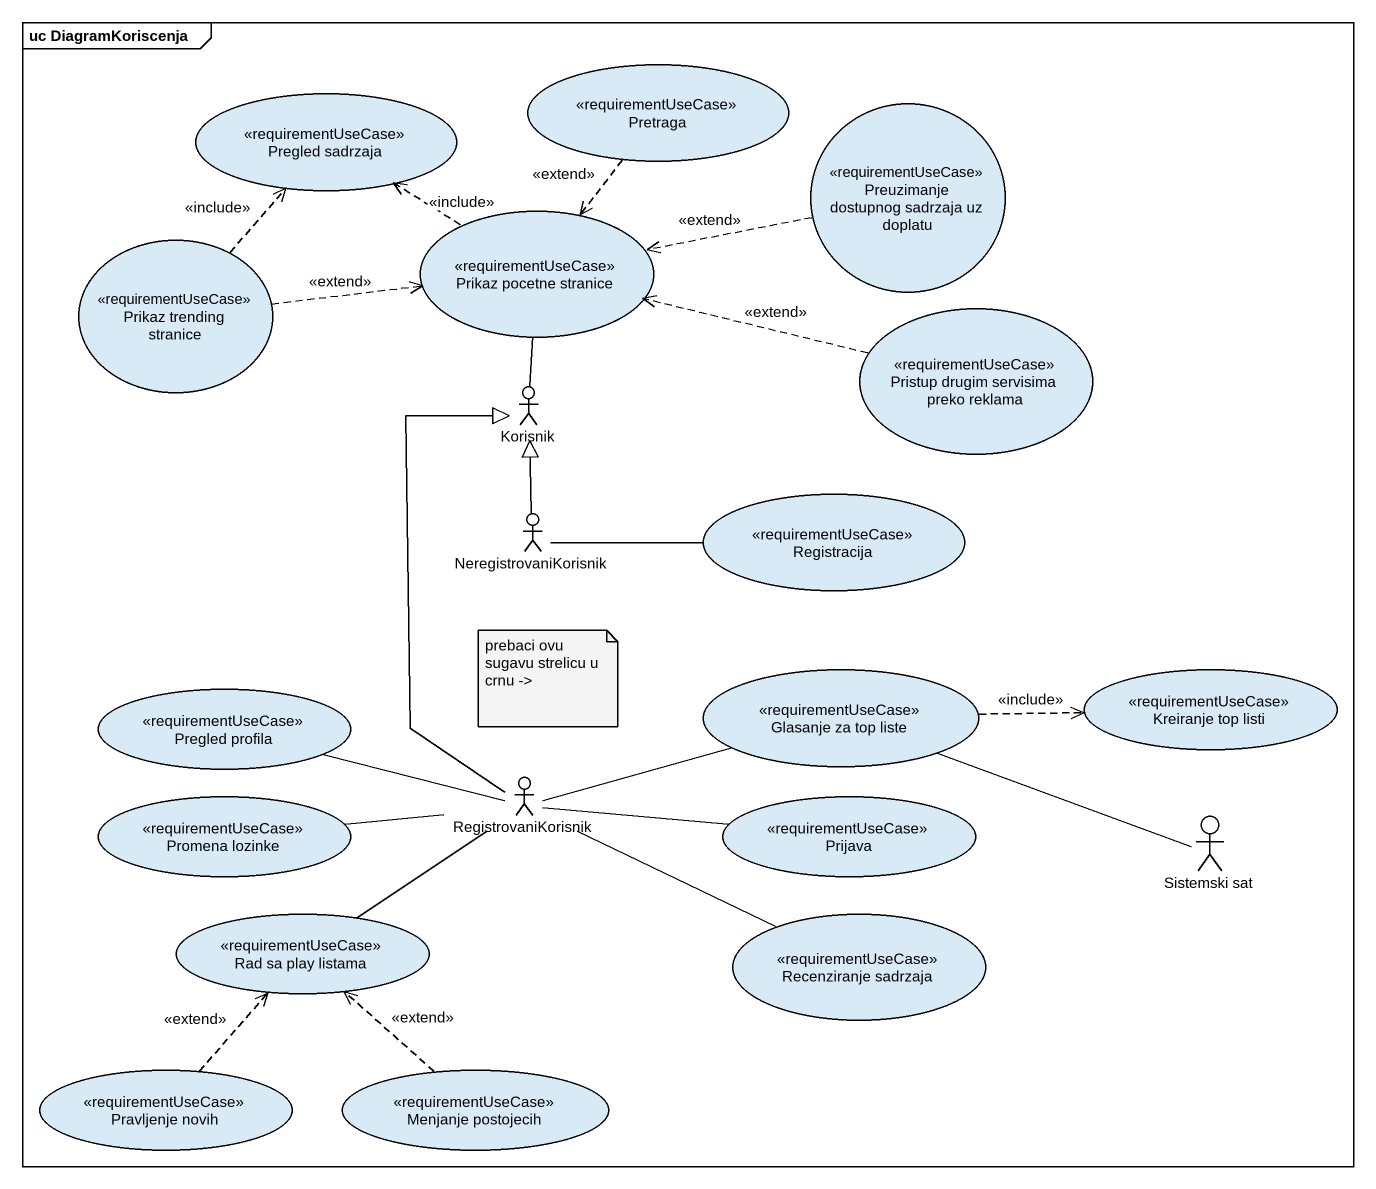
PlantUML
@startuml
mainframe uc DiagramKoriscenja
usecase Pretraga <<requirementUseCase>>
usecase "Pregled sadrzaja" as Pregled_sadrzaja <<requirementUseCase>>
usecase "Preuzimanje dostupnog sadrzaja uz doplatu" as Preuzimanje_dostupnog <<requirementUseCase>>
usecase "Prikaz pocetne stranice" as Prikaz_pocetne_stranice <<requirementUseCase>>
usecase "Prikaz trending stranice" as Prikaz_trending_stranice <<requirementUseCase>>
usecase "Pristup drugim servisima preko reklama" as Pristup_drugim_servisima <<requirementUseCase>>
actor Korisnik
actor NeregistrovaniKorisnik
usecase Registracija <<requirementUseCase>>
usecase "Pregled profila" as Pregled_profila <<requirementUseCase>>
usecase "Glasanje za top liste" as Glasanje_za_top_liste <<requirementUseCase>>
usecase "Kreiranje top listi" as Kreiranje_top_listi <<requirementUseCase>>
usecase "Promena lozinke" as Promena_lozinke <<requirementUseCase>>
actor RegistrovaniKorisnik
usecase Prijava <<requirementUseCase>>
actor "Sistemski sat" as Sistemski_sat
usecase "Rad sa play listama" as Rad_sa_play_listama <<requirementUseCase>>
usecase "Recenziranje sadrzaja" as Recenziranje_sadrzaja <<requirementUseCase>>
usecase "Pravljenje novih" as Pravljenje_novih <<requirementUseCase>>
usecase "Menjanje postojecih" as Menjanje_postojecih <<requirementUseCase>>
Pretraga ..> Prikaz_pocetne_stranice : <<extend>>
Preuzimanje_dostupnog .left.> Prikaz_pocetne_stranice : <<extend>>
Prikaz_pocetne_stranice .up.> Pregled_sadrzaja : <<include>>
Prikaz_trending_stranice .up.> Pregled_sadrzaja : <<include>>
Prikaz_trending_stranice .right.> Prikaz_pocetne_stranice : <<extend>>
Pristup_drugim_servisima .left.> Prikaz_pocetne_stranice : <<extend>>
Korisnik -up- Prikaz_pocetne_stranice
NeregistrovaniKorisnik -up-|> Korisnik
NeregistrovaniKorisnik -right- Registracija
Glasanje_za_top_liste .right.> Kreiranje_top_listi : <<include>>
Promena_lozinke -right- RegistrovaniKorisnik
RegistrovaniKorisnik -up-|> Korisnik
RegistrovaniKorisnik -left- Pregled_profila
RegistrovaniKorisnik -right- Glasanje_za_top_liste
RegistrovaniKorisnik -right- Prijava
RegistrovaniKorisnik -- Rad_sa_play_listama
RegistrovaniKorisnik -right- Recenziranje_sadrzaja
Sistemski_sat -left- Glasanje_za_top_liste
Pravljenje_novih .up.> Rad_sa_play_listama : <<extend>>
Menjanje_postojecih .up.> Rad_sa_play_listama : <<extend>>
note as N1
  prebaci ovu sugavu strelicu u crnu ->
end note
@enduml
